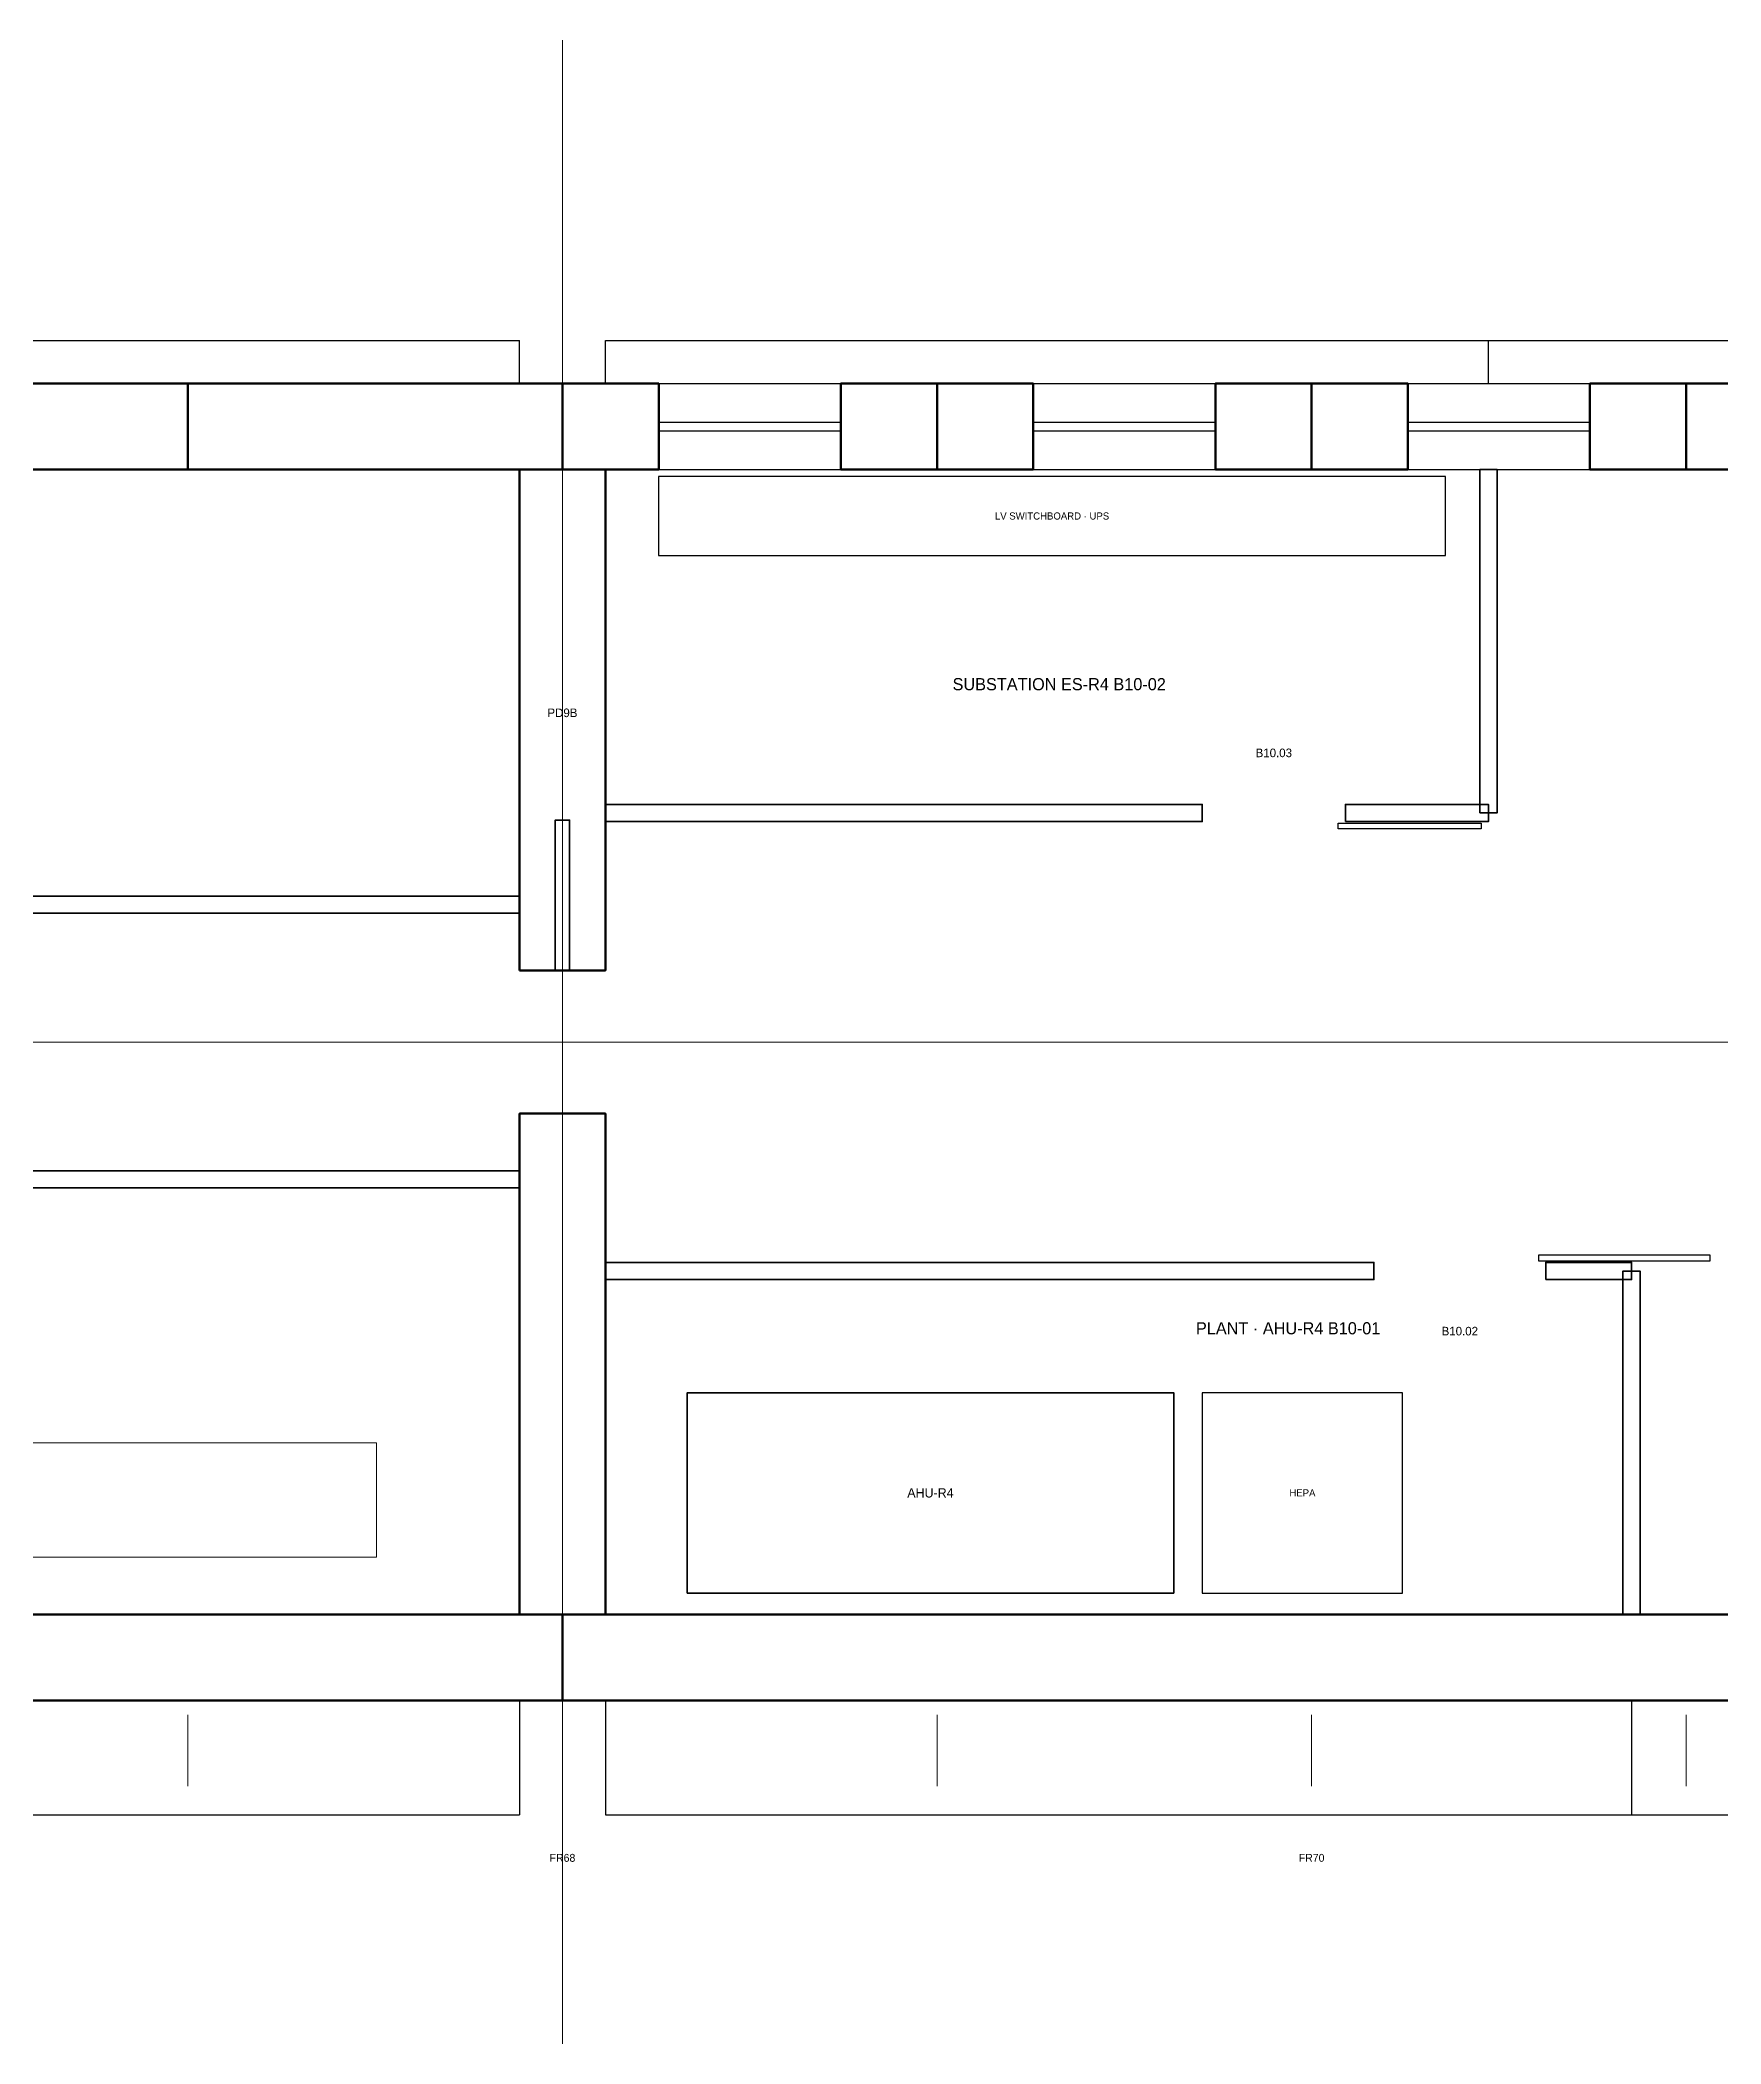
# Model space of a CAD drawing. Header units: millimetres. Extents: x 0 to 254927, y -7000 to 7000.
# Drawn here: x 186644 to 198393, y -7000 to 7000 of the extents above; entities that cross this region are included whole.
import ezdxf
from ezdxf.enums import TextEntityAlignment as Align

# ---------------------------------------------------------------- set-up
doc = ezdxf.new("R2010")
doc.units = ezdxf.units.MM
doc.linetypes.add('CENTER', pattern=[5.08, 3.175, -0.635, 0.635, -0.635])
doc.linetypes.add('DASHED', pattern=[1.524, 1.27, -0.254])
for name, color, linetype, lineweight in [('A-ANNO-DIMS', 2, 'CONTINUOUS', 18), ('A-ANNO-NOTE', 7, 'CONTINUOUS', 18), ('A-ANNO-TEXT', 7, 'CONTINUOUS', 25), ('A-CNTR', 9, 'CENTER', 13), ('A-DOOR', 3, 'CONTINUOUS', 25), ('A-DOOR-PRES', 1, 'CONTINUOUS', 35), ('A-EQPM', 30, 'CONTINUOUS', 25), ('A-FURN', 8, 'CONTINUOUS', 18), ('A-GLAZ', 5, 'CONTINUOUS', 25), ('A-GRID', 9, 'CENTER', 18), ('A-HIDN', 8, 'DASHED', 18), ('A-WALL', 7, 'CONTINUOUS', 35), ('A-WALL-BHD', 7, 'CONTINUOUS', 50), ('A-WALL-PRHU', 7, 'CONTINUOUS', 70), ('M-HVAC-EQPM', 4, 'CONTINUOUS', 35)]:
    doc.layers.add(name, color=color, linetype=linetype, lineweight=lineweight)
doc.styles.add('OpenSansCondensed-Light', font='OpenSansCondensed-Light.ttf')
doc.dimstyles.new('EZDXF', dxfattribs={"dimtxt": 0.25, "dimasz": 0.175, "dimexe": 0.375, "dimexo": 0.125, "dimgap": 0.1, "dimtad": 1, "dimlfac": 100, "dimzin": 12, "dimdsep": 46, "dimtxsty": 'OpenSansCondensed-Light', "dimblk": 'ARCHTICK', "dimcen": 2.5, "dimazin": 3, "dimtfac": 0.5, "dimtmove": 2, "dimatfit": 3})

# ---------------------------------------------------------------- blocks, each defined once
blk = doc.blocks.new('_ARCHTICK')
at = {"color": 0, "linetype": 'BYBLOCK', "const_width": 0.15}
blk.add_lwpolyline([(-0.5, -0.5), (0.5, 0.5)], dxfattribs=at)

msp = doc.modelspace()

# ---------------------------------------------------------------- linework, layer by layer
at = {"layer": 'A-ANNO-DIMS'}
for p, q in [((187677.56534, -4700), (187677.56534, -5200)), ((190295.55922, -4700), (190295.55922, -5200)), ((190295.55922, -4700), (190295.55922, -5200)), ((192913.55309, -4700), (192913.55309, -5200)), ((195531.54697, -4700), (195531.54697, -5200)), ((198149.54085, -4700), (198149.54085, -5200))]:
    msp.add_line(p, q, dxfattribs=at)
at = {"layer": 'A-CNTR'}
msp.add_line((0, 0), (254927.41229, 0), dxfattribs=at)
at = {"layer": 'A-DOOR'}
for p, q in [((194767.53473, 1540), (194767.53473, 1660)), ((195767.53473, 1540), (195767.53473, 1660)), ((195967.53473, -1660), (195967.53473, -1540)), ((197167.53473, -1660), (197167.53473, -1540))]:
    msp.add_line(p, q, dxfattribs=at)
for points in [[(195717.53473, 1530), (196717.53473, 1530), (196717.53473, 1490), (195717.53473, 1490)], [(197117.53473, -1530), (198317.53473, -1530), (198317.53473, -1490), (197117.53473, -1490)]]:
    msp.add_lwpolyline(points, close=True, dxfattribs=at)
at = {"layer": 'A-DOOR-PRES'}
for p, q in [((189995.55922, 500), (190595.55922, 500)), ((189995.55922, -500), (190595.55922, -500))]:
    msp.add_line(p, q, dxfattribs=at)
msp.add_lwpolyline([(190245.55922, 500), (190345.55922, 500), (190345.55922, 1550), (190245.55922, 1550)], close=True, dxfattribs=at)
at = {"layer": 'A-EQPM'}
for points in [[(190967.53473, 3400), (196467.53473, 3400), (196467.53473, 3950), (190967.53473, 3950)], [(194767.53473, -3850), (196167.53473, -3850), (196167.53473, -2450), (194767.53473, -2450)]]:
    msp.add_lwpolyline(points, close=True, dxfattribs=at)
at = {"layer": 'A-FURN'}
msp.add_lwpolyline([(180351.60819, -3600), (188995.55922, -3600), (188995.55922, -2800), (180351.60819, -2800)], close=True, dxfattribs=at)
at = {"layer": 'A-GLAZ'}
for p, q in [((190968.19252, 4600), (192240.91979, 4600)), ((193586.1864, 4600), (194858.91367, 4600)), ((196204.18027, 4600), (197476.90755, 4600)), ((190968.19252, 4330), (192240.91979, 4330)), ((190968.19252, 4270), (192240.91979, 4270)), ((193586.1864, 4330), (194858.91367, 4330)), ((193586.1864, 4270), (194858.91367, 4270)), ((196204.18027, 4330), (197476.90755, 4330)), ((196204.18027, 4270), (197476.90755, 4270)), ((190968.19252, 4000), (192240.91979, 4000)), ((193586.1864, 4000), (194858.91367, 4000)), ((196204.18027, 4000), (197476.90755, 4000))]:
    msp.add_line(p, q, dxfattribs=at)
at = {"layer": 'A-GRID'}
msp.add_line((190295.55922, -7000), (190295.55922, 7000), dxfattribs=at)
msp.add_line((190295.55922, -7000), (190295.55922, 7000), dxfattribs=at)
at = {"layer": 'A-HIDN'}
msp.add_line((190295.55922, -500), (190295.55922, 500), dxfattribs=at)
at = {"layer": 'A-WALL'}
for points in [[(196707.53473, 1600), (196827.53473, 1600), (196827.53473, 4000), (196707.53473, 4000)], [(190595.55922, 1540), (194767.53473, 1540), (194767.53473, 1660), (190595.55922, 1660)], [(195767.53473, 1540), (196767.53473, 1540), (196767.53473, 1660), (195767.53473, 1660)], [(178551.60819, 900), (189995.55922, 900), (189995.55922, 1020), (178551.60819, 1020)], [(178551.60819, -1020), (189995.55922, -1020), (189995.55922, -900), (178551.60819, -900)], [(190595.55922, -1660), (195967.53473, -1660), (195967.53473, -1540), (190595.55922, -1540)], [(197167.53473, -1660), (197767.53473, -1660), (197767.53473, -1540), (197167.53473, -1540)], [(197707.53473, -4000), (197827.53473, -4000), (197827.53473, -1600), (197707.53473, -1600)]]:
    msp.add_lwpolyline(points, close=True, dxfattribs=at)
at = {"layer": 'A-WALL-BHD'}
for points in [[(189995.55922, 500), (190595.55922, 500), (190595.55922, 4000), (189995.55922, 4000)], [(189995.55922, -4000), (190595.55922, -4000), (190595.55922, -500), (189995.55922, -500)]]:
    msp.add_lwpolyline(points, close=True, dxfattribs=at)
at = {"layer": 'A-WALL-PRHU'}
for points in [[(185059.57146, 4000), (187677.56534, 4000), (187677.56534, 4600), (185059.57146, 4600)], [(187677.56534, 4000), (190295.55922, 4000), (190295.55922, 4600), (187677.56534, 4600)], [(190295.55922, 4000), (190968.19252, 4000), (190968.19252, 4600), (190295.55922, 4600)], [(192240.91979, 4000), (192913.55309, 4000), (192913.55309, 4600), (192240.91979, 4600)], [(192913.55309, 4000), (193586.1864, 4000), (193586.1864, 4600), (192913.55309, 4600)], [(194858.91367, 4000), (195531.54697, 4000), (195531.54697, 4600), (194858.91367, 4600)], [(195531.54697, 4000), (196204.18027, 4000), (196204.18027, 4600), (195531.54697, 4600)], [(197476.90755, 4000), (198149.54085, 4000), (198149.54085, 4600), (197476.90755, 4600)], [(198149.54085, 4000), (198822.17415, 4000), (198822.17415, 4600), (198149.54085, 4600)], [(169351.60819, -4600), (190295.55922, -4600), (190295.55922, -4000), (169351.60819, -4000)], [(190295.55922, -4600), (211239.51024, -4600), (211239.51024, -4000), (190295.55922, -4000)]]:
    msp.add_lwpolyline(points, close=True, dxfattribs=at)
at = {"layer": 'M-HVAC-EQPM'}
msp.add_lwpolyline([(191167.53473, -3850), (194567.53473, -3850), (194567.53473, -2450), (191167.53473, -2450)], close=True, dxfattribs=at)

# ---------------------------------------------------------------- texts
at = {"layer": 'A-ANNO-NOTE'}
for s, height, p in [('LV SWITCHBOARD · UPS', 50, (193717.53473, 3675)), ('AHU-R4', 65, (192867.53473, -3150)), ('HEPA', 50, (195467.53473, -3150)), ('FR68', 55, (190295.55922, -5700)), ('FR68', 55, (190295.55922, -5700)), ('FR70', 55, (195531.54697, -5700))]:
    msp.add_text(s, height=height, dxfattribs=at).set_placement(p, align=Align.MIDDLE_CENTER)
at = {"layer": 'A-ANNO-TEXT'}
for s, height, p in [('SUBSTATION ES-R4 B10-02', 85, (193767.53473, 2500)), ('PD9B', 60, (190295.55922, 2300)), ('B10.03', 60, (195267.53473, 2020)), ('PLANT · AHU-R4 B10-01', 85, (195367.53473, -2000)), ('B10.02', 60, (196567.53473, -2020))]:
    msp.add_text(s, height=height, dxfattribs=at).set_placement(p, align=Align.MIDDLE_CENTER)

# ---------------------------------------------------------------- dimensions: what is measured, and where the dimension line sits
at = {"layer": 'A-ANNO-DIMS'}
for base, p1, p2 in [((184849, 4900), (184849, 4600), (189995.55922, 4600)), ((190595.55922, 4900), (190595.55922, 4600), (196768, 4600)), ((196768, 4900), (196768, 4600), (210939.5102393195, 4600)), ((179352, -5400), (179352, -4600), (189995.55922, -4600)), ((190595.55922, -5400), (190595.55922, -4600), (197768, -4600)), ((197768, -5400), (197768, -4600), (208368, -4600))]:
    msp.add_linear_dim(base=base, p1=p1, p2=p2, dimstyle='EZDXF', dxfattribs=at).render()

doc.saveas('drawing.dxf')
